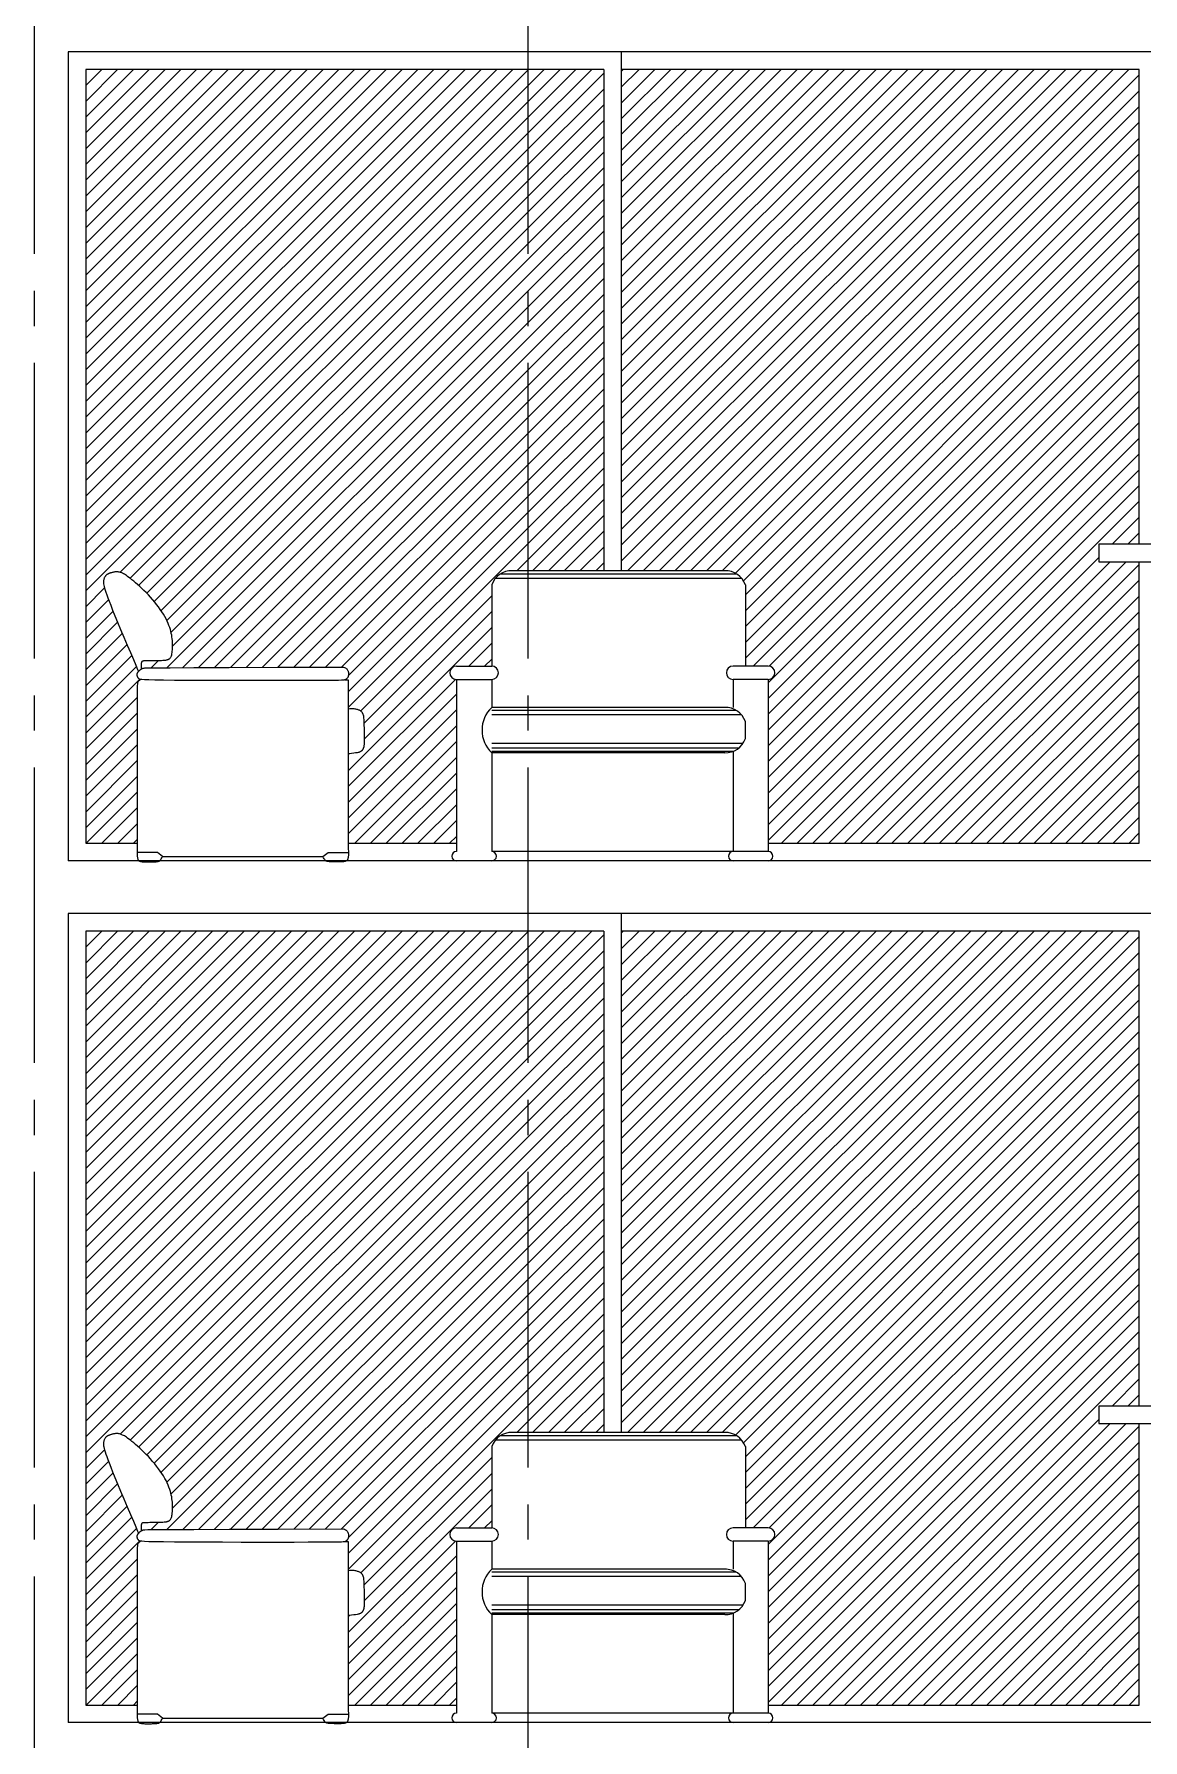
# Model space of a CAD drawing. Header units: millimetres. Extents: x 1217 to 2428, y 234 to 644.
# Drawn here: x 2238.671 to 2241.822, y 379.802 to 384.651 of the extents above; entities that cross this region are included whole.
import ezdxf

# ---------------------------------------------------------------- set-up
doc = ezdxf.new("R2010")
doc.units = ezdxf.units.MM
doc.linetypes.add('ACAD_ISO04W100', pattern=[30, 24, -3, 0, -3])
for name, color, linetype in [('0.1', 251, 'Continuous'), ('0.2', 2, 'Continuous'), ('0.3', 6, 'Continuous'), ('EJES', 8, 'Continuous'), ('MURO', 5, 'Continuous')]:
    doc.layers.add(name, color=color, linetype=linetype)
pattern_1 = [(45, (422.3399790830426, -314.873549267773), (-0.02245064030267288, 0.02245064030267288), [])]
pattern_2 = [(45, (422.3399790830426, -317.3235492677729), (-0.02245064030267288, 0.02245064030267288), [])]

# ---------------------------------------------------------------- blocks, each defined once
blk = doc.blocks.new('sillon elv 1')
at = {"layer": '0.2'}
blk.add_line((382065.234343676, 7753267.581307073), (382065.6901332545, 7753267.581307073), dxfattribs=at)
for points in [[(382065.1739059886, 7753268.114012635), (382065.1742391232, 7753268.115586496), (382065.1744406685, 7753268.117209101), (382065.1745378997, 7753268.118858958), (382065.1745580922, 7753268.120514573), (382065.1745285212, 7753268.122154455), (382065.1744764621, 7753268.12375711), (382065.1744291901, 7753268.125301046), (382065.1744139806, 7753268.126764772), (382065.1744525237, 7753268.128130524), (382065.1745441697, 7753268.129395475), (382065.1746826834, 7753268.130560523), (382065.1748618299, 7753268.131626569), (382065.1750753742, 7753268.132594516), (382065.1753170813, 7753268.133465262), (382065.1755807162, 7753268.13423971), (382065.1758600439, 7753268.13491876), (382065.1761509409, 7753268.135504481), (382065.1764577294, 7753268.136003614), (382065.176786843, 7753268.13642407), (382065.1771447154, 7753268.136773758), (382065.1775377804, 7753268.137060585), (382065.1779724715, 7753268.137292463), (382065.1784552225, 7753268.1374773), (382065.1789924669, 7753268.137623007), (382065.1796056513, 7753268.137737033), (382065.1803762735, 7753268.137824991), (382065.1814008443, 7753268.137892034), (382065.1827758743, 7753268.137943318), (382065.1845978742, 7753268.137983995), (382065.1869633548, 7753268.138019218), (382065.1899688265, 7753268.138054143), (382065.1937108003, 7753268.138093921), (382065.1982342337, 7753268.13814329), (382065.2033778732, 7753268.138205312), (382065.208928912, 7753268.138282633), (382065.2146745434, 7753268.138377899), (382065.2204019608, 7753268.138493755), (382065.2258983576, 7753268.138632846), (382065.230950927, 7753268.138797818), (382065.2353468623, 7753268.138991316), (382065.2389269382, 7753268.139214212), (382065.2417462535, 7753268.139460293), (382065.2439134882, 7753268.139721567), (382065.2455373225, 7753268.139990046), (382065.2467264365, 7753268.140257743), (382065.2475895103, 7753268.140516668), (382065.2482352239, 7753268.140758832), (382065.2487722574, 7753268.140976248), (382065.2492926133, 7753268.141165296), (382065.2498215841, 7753268.141339834), (382065.2503677848, 7753268.141518094), (382065.25093983, 7753268.141718301), (382065.2515463348, 7753268.141958687), (382065.252195914, 7753268.142257481), (382065.2528971826, 7753268.14263291), (382065.2536587553, 7753268.143103204), (382065.2544843263, 7753268.143690469), (382065.2553579062, 7753268.144432326), (382065.2562585847, 7753268.145370273), (382065.2571654517, 7753268.146545806), (382065.258057597, 7753268.148000425), (382065.2589141103, 7753268.149775626), (382065.2597140815, 7753268.151912908), (382065.2604366004, 7753268.154453769), (382065.2610641807, 7753268.15742403), (382065.2615930324, 7753268.160786807), (382065.2620227894, 7753268.164489541), (382065.2623530856, 7753268.168479674), (382065.2625835549, 7753268.172704645), (382065.2627138313, 7753268.177111895), (382065.2627435485, 7753268.181648863), (382065.2626723407, 7753268.186262993), (382065.2624960823, 7753268.19091449), (382065.2621956104, 7753268.195614636), (382065.2617480029, 7753268.200387477), (382065.2611303374, 7753268.205257061), (382065.2603196918, 7753268.210247436), (382065.2592931439, 7753268.215382649), (382065.2580277714, 7753268.220686748), (382065.2565006521, 7753268.22618378), (382065.2546899288, 7753268.23189138), (382065.2525780046, 7753268.23780153), (382065.2501483475, 7753268.243899804), (382065.2473844257, 7753268.250171768), (382065.2442697073, 7753268.256602996), (382065.2407876604, 7753268.263179056), (382065.236921753, 7753268.26988552), (382065.2326554534, 7753268.276707957), (382065.22798332, 7753268.283627163), (382065.2229442729, 7753268.29060482), (382065.2175883225, 7753268.297597838), (382065.2119654795, 7753268.304563125), (382065.2061257542, 7753268.311457589), (382065.2001191573, 7753268.318238139), (382065.1939956991, 7753268.324861682), (382065.1878053902, 7753268.331285127), (382065.1816001522, 7753268.337467784), (382065.1754395518, 7753268.343378564), (382065.1693850665, 7753268.348988783), (382065.1634981743, 7753268.35426975), (382065.1578403529, 7753268.359192783), (382065.1524730798, 7753268.363729193), (382065.1474578329, 7753268.367850294), (382065.14285609, 7753268.3715274), (382065.1387105624, 7753268.374743223), (382065.1349888968, 7753268.377526075), (382065.1316399734, 7753268.379915664), (382065.1286126723, 7753268.381951702), (382065.1258558738, 7753268.383673897), (382065.1233184582, 7753268.385121959), (382065.1209493057, 7753268.3863356), (382065.1186972966, 7753268.387354529), (382065.116518419, 7753268.388212907), (382065.1143970928, 7753268.388922715), (382065.1123248459, 7753268.389490382), (382065.1102932061, 7753268.389922339), (382065.1082937012, 7753268.390225017), (382065.1063178591, 7753268.390404848), (382065.1043572076, 7753268.390468262), (382065.1024032745, 7753268.39042169), (382065.1004515201, 7753268.39027299), (382065.0985131344, 7753268.390035721), (382065.0966032396, 7753268.389724866), (382065.0947369581, 7753268.389355415), (382065.0929294123, 7753268.388942351), (382065.0911957245, 7753268.388500659), (382065.089551017, 7753268.388045326), (382065.0880104122, 7753268.387591337), (382065.0865843589, 7753268.387150326), (382065.085264612, 7753268.386720517), (382065.0840382528, 7753268.386296785), (382065.0828923626, 7753268.385874001), (382065.0818140226, 7753268.38544704), (382065.0807903143, 7753268.385010774), (382065.0798083189, 7753268.384560077), (382065.0788551179, 7753268.384089823), (382065.0779199555, 7753268.383593675), (382065.0770007281, 7753268.383060461), (382065.0760974952, 7753268.382477802), (382065.0752103163, 7753268.381833317), (382065.0743392507, 7753268.381114626), (382065.0734843581, 7753268.38030935), (382065.0726456977, 7753268.379405106), (382065.0718233291, 7753268.378389517), (382065.071019271, 7753268.377252366), (382065.0702433789, 7753268.375992109), (382065.0695074676, 7753268.374609363), (382065.068823352, 7753268.373104749), (382065.0682028469, 7753268.371478886), (382065.0676577672, 7753268.369732394), (382065.0671999275, 7753268.367865891), (382065.0668411428, 7753268.365879998), (382065.0665974229, 7753268.363761145), (382065.0665015574, 7753268.361439004), (382065.0665905313, 7753268.358829058), (382065.0669013291, 7753268.355846792), (382065.0674709358, 7753268.352407688), (382065.0683363359, 7753268.348427231), (382065.0695345143, 7753268.343820903), (382065.0711024557, 7753268.338504188), (382065.073087309, 7753268.332367713), (382065.075576879, 7753268.325202678), (382065.0786691346, 7753268.316775432), (382065.0824620451, 7753268.306852316), (382065.0870535793, 7753268.295199676), (382065.0925417062, 7753268.28158386), (382065.0990243948, 7753268.265771209), (382065.1065996141, 7753268.247528071), (382065.1152635131, 7753268.226857104), (382065.1246049598, 7753268.204706226), (382065.1341110027, 7753268.18225967), (382065.1432686897, 7753268.160701667), (382065.1515650693, 7753268.141216449), (382065.1584871895, 7753268.124988248), (382065.1635220986, 7753268.113201296), (382065.1661568446, 7753268.107039825)], [(382065.7482116483, 7753268.11948831), (382065.7512119568, 7753268.118478486), (382065.7537501804, 7753268.117277217), (382065.755869629, 7753268.115918336), (382065.757613613, 7753268.114435676), (382065.7590254425, 7753268.112863068), (382065.7601484275, 7753268.111234346), (382065.7610258783, 7753268.109583342), (382065.7617011048, 7753268.107943888), (382065.7622126595, 7753268.106344494), (382065.7625800633, 7753268.104792383), (382065.7628180793, 7753268.103289453), (382065.7629414707, 7753268.101837606), (382065.7629650005, 7753268.10043874), (382065.7629034318, 7753268.099094757), (382065.7627715279, 7753268.097807555), (382065.7625840517, 7753268.096579035), (382065.762352653, 7753268.095410025), (382065.7620765277, 7753268.094297076), (382065.7617517582, 7753268.093235667), (382065.761374427, 7753268.092221276), (382065.7609406165, 7753268.091249383), (382065.7604464092, 7753268.090315468), (382065.7598878874, 7753268.089415008), (382065.7592611337, 7753268.088543485), (382065.7585629249, 7753268.087698255), (382065.7577928154, 7753268.086884193), (382065.7569510544, 7753268.086108055), (382065.7560378907, 7753268.085376594), (382065.7550535733, 7753268.084696565), (382065.753998351, 7753268.084074721), (382065.7528724729, 7753268.083517818), (382065.7516761878, 7753268.083032608), (382065.750231225, 7753268.082623434), (382065.7476452346, 7753268.082284985), (382065.742847347, 7753268.082009539), (382065.7347666927, 7753268.081789372), (382065.7223324019, 7753268.081616762), (382065.7044736051, 7753268.081483986), (382065.6801194327, 7753268.08138332), (382065.6481990151, 7753268.081307041), (382065.6081811427, 7753268.081249958), (382065.5616932463, 7753268.081216995), (382065.5109024168, 7753268.081215608), (382065.4579757451, 7753268.081253253), (382065.4050803218, 7753268.081337387), (382065.354383238, 7753268.081475465), (382065.3080515845, 7753268.081674942), (382065.268252452, 7753268.081943275), (382065.2366118233, 7753268.082284945), (382065.2125912483, 7753268.082692534), (382065.1951111687, 7753268.083155647), (382065.1830920261, 7753268.083663891), (382065.1754542624, 7753268.084206875), (382065.1711183192, 7753268.084774204), (382065.1690046382, 7753268.085355484), (382065.1680336613, 7753268.085940324), (382065.167305086, 7753268.086522551), (382065.166635635, 7753268.087112885), (382065.1660212864, 7753268.087726269), (382065.1654580187, 7753268.088377642), (382065.1649418103, 7753268.089081949), (382065.1644686396, 7753268.089854129), (382065.1640344851, 7753268.090709125), (382065.163635325, 7753268.091661878), (382065.163269658, 7753268.092720487), (382065.162946063, 7753268.093865681), (382065.162675639, 7753268.095071346), (382065.1624694852, 7753268.096311364), (382065.1623387006, 7753268.097559624), (382065.1622943842, 7753268.09879001), (382065.1623476353, 7753268.099976406), (382065.1625095527, 7753268.101092699), (382065.1627870296, 7753268.102119506), (382065.1631701346, 7753268.103064378), (382065.1636447303, 7753268.103941596), (382065.1641966794, 7753268.104765442), (382065.1648118444, 7753268.1055502), (382065.1654760879, 7753268.106310151), (382065.1661752727, 7753268.107059577), (382065.1668952612, 7753268.107812761), (382065.1676251239, 7753268.108580061), (382065.1683667622, 7753268.109356141), (382065.1691252854, 7753268.110131739), (382065.1699058028, 7753268.110897593), (382065.1707134234, 7753268.111644445), (382065.1715532567, 7753268.112363033), (382065.1724304118, 7753268.113044095), (382065.173349998, 7753268.113678372), (382065.1743150049, 7753268.114258537), (382065.1753199437, 7753268.114785011), (382065.1763572058, 7753268.115260147), (382065.177419183, 7753268.115686303), (382065.1784982665, 7753268.116065833), (382065.1795868481, 7753268.11640109), (382065.1806773192, 7753268.116694433), (382065.1817620714, 7753268.116948214), (382065.1839250791, 7753268.117168016), (382065.1926166485, 7753268.117372319), (382065.2143786687, 7753268.117582832), (382065.2557530287, 7753268.117821262), (382065.3232816176, 7753268.118109317), (382065.4235063245, 7753268.118468706), (382065.5629690383, 7753268.118921134), (382065.7482116483, 7753268.11948831)], [(382065.1726984433, 7753268.084567456), (382065.1703811447, 7753268.083229382), (382065.1684668729, 7753268.081917732), (382065.1669129868, 7753268.080632662), (382065.1656768455, 7753268.079374328), (382065.1647158079, 7753268.078142886), (382065.1639872331, 7753268.07693849), (382065.1634484801, 7753268.075761298), (382065.1630569079, 7753268.074611463), (382065.1627743566, 7753268.072588568), (382065.1625805912, 7753268.065189892), (382065.162459858, 7753268.047012145), (382065.162396403, 7753268.012652031), (382065.1623744725, 7753267.956706258), (382065.1623783126, 7753267.873771532), (382065.1623921694, 7753267.758444558), (382065.1624002892, 7753267.605322045)], [(382065.7620766413, 7753268.001318836), (382065.7666395172, 7753268.001746782), (382065.7707055846, 7753268.001928556), (382065.774322352, 7753268.001897121), (382065.7775373278, 7753268.001685443), (382065.7803980204, 7753268.001326486), (382065.7829519382, 7753268.000853214), (382065.7852465897, 7753268.000298593), (382065.7873294831, 7753267.999695587), (382065.7892416199, 7753267.999070805), (382065.7909979733, 7753267.998425439), (382065.7926070093, 7753267.997754323), (382065.7940771939, 7753267.997052291), (382065.7954169933, 7753267.996314181), (382065.7966348736, 7753267.995534826), (382065.7977393008, 7753267.994709062), (382065.798738741, 7753267.993831725), (382065.7996414623, 7753267.992899828), (382065.8004549404, 7753267.991919105), (382065.8011864533, 7753267.990897471), (382065.8018432785, 7753267.98984284), (382065.8024326939, 7753267.988763122), (382065.8029619774, 7753267.987666233), (382065.8034384066, 7753267.986560088), (382065.8038692593, 7753267.985452597), (382065.8042611731, 7753267.98432874), (382065.8046182249, 7753267.983081755), (382065.8049438511, 7753267.981581943), (382065.8052414884, 7753267.979699606), (382065.8055145734, 7753267.977305047), (382065.8057665426, 7753267.974268569), (382065.8060008327, 7753267.970460472), (382065.8062208802, 7753267.965751058), (382065.806428876, 7753267.960074733), (382065.8066220279, 7753267.9536223), (382065.8067962982, 7753267.946648668), (382065.8069476489, 7753267.939408746), (382065.8070720421, 7753267.932157438), (382065.8071654401, 7753267.925149653), (382065.8072238049, 7753267.918640298), (382065.8072430987, 7753267.912884281), (382065.8072201497, 7753267.908073343), (382065.8071552503, 7753267.90414657), (382065.8070495594, 7753267.900979878), (382065.8069042353, 7753267.898449187), (382065.8067204368, 7753267.896430416), (382065.8064993225, 7753267.894799484), (382065.806242051, 7753267.893432308), (382065.8059497807, 7753267.892204808), (382065.8056227224, 7753267.891014565), (382065.8052572937, 7753267.889845802), (382065.8048489645, 7753267.88870441), (382065.8043932044, 7753267.887596272), (382065.8038854831, 7753267.886527278), (382065.8033212703, 7753267.885503314), (382065.8026960359, 7753267.884530268), (382065.8020052494, 7753267.883614026), (382065.8012460532, 7753267.882758843), (382065.8004222803, 7753267.881962438), (382065.7995394364, 7753267.8812209), (382065.798603027, 7753267.880530314), (382065.7976185578, 7753267.879886769), (382065.7965915343, 7753267.879286352), (382065.7955274623, 7753267.878725149), (382065.7944318474, 7753267.878199248), (382065.7932650478, 7753267.877701418), (382065.7918068328, 7753267.877211158), (382065.7897918241, 7753267.876704648), (382065.7869546437, 7753267.876158069), (382065.7830299133, 7753267.875547601), (382065.7777522549, 7753267.874849424), (382065.7708562902, 7753267.874039718), (382065.7620766413, 7753267.873094666)], [(382065.1619415816, 7753267.592329915), (382065.1618958521, 7753267.58968931), (382065.1619322479, 7753267.587240097), (382065.1620406956, 7753267.584975616), (382065.1622111215, 7753267.582889207), (382065.1624334521, 7753267.580974208), (382065.1626976136, 7753267.579223961), (382065.1629935327, 7753267.577631803), (382065.1633111356, 7753267.576191077), (382065.1636437564, 7753267.574894343), (382065.1639983598, 7753267.573731051), (382065.1643853182, 7753267.572689873), (382065.1648150042, 7753267.571759483), (382065.1652977898, 7753267.570928551), (382065.1658440477, 7753267.570185751), (382065.1664641502, 7753267.569519754), (382065.1671684696, 7753267.568919231), (382065.1679702455, 7753267.568374578), (382065.168894185, 7753267.567883071), (382065.1699678626, 7753267.567443704), (382065.1712188525, 7753267.567055479), (382065.1726747293, 7753267.566717389), (382065.174363067, 7753267.566428434), (382065.1763114401, 7753267.56618761), (382065.178547423, 7753267.565993914), (382065.1810844045, 7753267.565845719), (382065.1838790309, 7753267.565738885), (382065.1868737634, 7753267.565668652), (382065.190011063, 7753267.565630255), (382065.1932333905, 7753267.565618933), (382065.1964832069, 7753267.565629921), (382065.1997029733, 7753267.565658458), (382065.2028351506, 7753267.565699778), (382065.2058305626, 7753267.565751417), (382065.2086734833, 7753267.565820086), (382065.2113565496, 7753267.565914795), (382065.2138723985, 7753267.566044553), (382065.2162136669, 7753267.566218368), (382065.2183729915, 7753267.56644525), (382065.2203430094, 7753267.566734209), (382065.2221163574, 7753267.567094251), (382065.2236973993, 7753267.567549411), (382065.2251374071, 7753267.568183819), (382065.2264993797, 7753267.569096628), (382065.2278463159, 7753267.570386991), (382065.2292412148, 7753267.572154064), (382065.2307470752, 7753267.574496999), (382065.2324268959, 7753267.577514951), (382065.234343676, 7753267.581307073)], [(382065.7625353489, 7753267.592329915), (382065.7625810785, 7753267.58968931), (382065.7625446826, 7753267.587240097), (382065.7624362349, 7753267.584975616), (382065.762265809, 7753267.582889207), (382065.7620434784, 7753267.580974208), (382065.7617793169, 7753267.579223961), (382065.7614833978, 7753267.577631803), (382065.7611657949, 7753267.576191077), (382065.7608331742, 7753267.574894343), (382065.7604785707, 7753267.573731051), (382065.7600916123, 7753267.572689873), (382065.7596619264, 7753267.571759483), (382065.7591791407, 7753267.570928551), (382065.7586328828, 7753267.570185751), (382065.7580127803, 7753267.569519754), (382065.7573084609, 7753267.568919231), (382065.7565066851, 7753267.568374578), (382065.7555827455, 7753267.567883071), (382065.7545090679, 7753267.567443704), (382065.753258078, 7753267.567055479), (382065.7518022013, 7753267.566717389), (382065.7501138636, 7753267.566428434), (382065.7481654904, 7753267.56618761), (382065.7459295075, 7753267.565993914), (382065.7433925261, 7753267.565845719), (382065.7405978996, 7753267.565738885), (382065.7376031671, 7753267.565668652), (382065.7344658676, 7753267.565630255), (382065.7312435401, 7753267.565618933), (382065.7279937236, 7753267.565629921), (382065.7247739572, 7753267.565658458), (382065.7216417799, 7753267.565699778), (382065.718646368, 7753267.565751417), (382065.7158034472, 7753267.565820086), (382065.7131203809, 7753267.565914795), (382065.710604532, 7753267.566044553), (382065.7082632636, 7753267.566218368), (382065.706103939, 7753267.56644525), (382065.7041339211, 7753267.566734209), (382065.7023605732, 7753267.567094251), (382065.7007795312, 7753267.567549411), (382065.6993395234, 7753267.568183819), (382065.6979775509, 7753267.569096628), (382065.6966306146, 7753267.570386991), (382065.6952357157, 7753267.572154064), (382065.6937298554, 7753267.574496999), (382065.6920500346, 7753267.577514951), (382065.6901332545, 7753267.581307073)]]:
    blk.add_lwpolyline(points, dxfattribs=at)
at = {"layer": '0.2', "elevation": -4.938328634906952e-10}
for points in [[(382065.7528724729, 7753268.083517818), (382065.7620766413, 7753268.083517818), (382065.7620766413, 7753267.605322045)], [(382065.1624002892, 7753267.605322045), (382065.1619415816, 7753267.592329915)], [(382065.7620766413, 7753267.605322045), (382065.7625353489, 7753267.592329915)], [(382065.234343676, 7753267.581307073), (382065.219740224, 7753267.592329915), (382065.1619415816, 7753267.592329915)], [(382065.6901332545, 7753267.581307073), (382065.7047367065, 7753267.592329915), (382065.7636354694, 7753267.592329915)]]:
    blk.add_lwpolyline(points, dxfattribs=at)

msp = doc.modelspace()

# ---------------------------------------------------------------- hatches: boundary and pattern name
at = {"layer": '0.1', "ltscale": 3}
h = msp.add_hatch(dxfattribs=at)
h.set_pattern_fill('ANSI31', color=256, scale=0.01)
h.set_pattern_definition(pattern_1)
h.paths.add_polyline_path([(2240.073954318625, 384.5509919418431), (2238.817707484947, 384.5509919418431), (2238.817707484947, 382.350991941843), (2238.964073971094, 382.350991941843), (2238.964066558457, 382.4907789163921), (2238.9640527016, 382.6061058900017), (2238.964048861524, 382.6890406160314), (2238.964070792075, 382.7449863896404), (2238.96413424704, 382.7793465031941), (2238.964254980265, 382.7975242509205), (2238.964495962662, 382.8067258452646), (2238.96627502661, 382.8106131573434), (2238.969249581973, 382.8136411158371), (2238.973875513735, 382.8168107813125), (2238.97013251656, 382.8178401375358), (2238.966906555583, 382.8206848465553), (2238.965027464318, 382.8243854076616), (2238.963893266883, 382.8294421376292), (2238.96409875615, 382.834020298122), (2238.965707221608, 382.8369933027286), (2238.967817115345, 382.8394071997956), (2238.965196487608, 382.8455356544513), (2238.960161578549, 382.8573226061348), (2238.953239458378, 382.8735508079339), (2238.944943078792, 382.893036025453), (2238.935785391715, 382.9145940289531), (2238.926279348843, 382.9370405849699), (2238.916937902102, 382.9591914628331), (2238.908274003186, 382.9798624290783), (2238.900698783864, 382.9981055677567), (2238.89421609527, 383.0139182180796), (2238.888727968382, 383.0275340349112), (2238.884136434177, 383.0391866740469), (2238.88034352369, 383.0491097903509), (2238.877251268013, 383.0575370368246), (2238.874761698009, 383.0647020711262), (2238.87277684477, 383.0708385462571), (2238.871208903378, 383.0761552619446), (2238.869443274812, 383.0829431195154), (2238.868312385943, 383.0897710662762), (2238.868136798495, 383.0949217229834), (2238.868628854141, 383.0991995580803), (2238.869762973708, 383.1038230923237), (2238.871824983592, 383.1083581871408), (2238.874599727768, 383.1122824077393), (2238.87798059812, 383.1150718640368), (2238.881908804766, 383.1171559644583), (2238.885618902932, 383.1186249517207), (2238.889767893852, 383.1199761759851), (2238.894818850697, 383.1213745200089), (2238.900371107643, 383.1224736532868), (2238.906107790184, 383.1229107205003), (2238.910975043073, 383.1224677282945), (2238.915029789667, 383.1216056291163), (2238.91927438549, 383.1201853638117), (2238.923794254523, 383.1181403353401), (2238.928825123728, 383.1152692992418), (2238.933314362423, 383.1122500224669), (2238.936663285886, 383.1098604331423), (2238.940384951477, 383.1070775816847), (2238.944530479026, 383.1038617583621), (2238.949132221924, 383.100184652831), (2238.954147468843, 383.0960635513697), (2238.9595147419, 383.0915271415074), (2238.965172563387, 383.0866041089106), (2238.971059455593, 383.0813231411088), (2238.977113940809, 383.0757129228372), (2238.98327454127, 383.0698021425564), (2238.989479779206, 383.063619485933), (2238.995670088099, 383.0571960405145), (2239.001793546309, 383.0505724976469), (2239.007800143268, 383.0437919477631), (2239.013639868526, 383.0368974831585), (2239.019262711574, 383.0299321961288), (2239.024618661902, 383.022939178038), (2239.029657709003, 383.0159615211819), (2239.034329842425, 383.0090423159931), (2239.038596142082, 383.0022198780138), (2239.0424620494, 382.9955134148408), (2239.045944096344, 382.9889373545233), (2239.049058814706, 382.9825061269734), (2239.051822736508, 382.976234162103), (2239.0542523936, 382.9701358888928), (2239.05636431783, 382.964225738186), (2239.058175041164, 382.958518138032), (2239.059702160475, 382.9530211061869), (2239.060967532974, 382.9477170071263), (2239.061994080896, 382.9425817941014), (2239.062804726474, 382.937591419432), (2239.063422391946, 382.9327218354378), (2239.063869999487, 382.9279489944387), (2239.064170471333, 382.9232488487546), (2239.064346729718, 382.9185973516364), (2239.064417937594, 382.9139832219739), (2239.064388220313, 382.909446253318), (2239.064257943943, 382.9050390029956), (2239.063909697491, 382.8986549382843), (2239.063045998303, 382.8912134099765), (2239.061814795389, 382.8853862779216), (2239.059888281449, 382.8802392134971), (2239.057218857683, 382.8767789531225), (2239.054134006035, 382.8745845623347), (2239.05014469562, 382.873188362975), (2239.048562176878, 382.8725476852194), (2239.044664017048, 382.8719031776048), (2239.040601327257, 382.8715485705692), (2239.037021251394, 382.8713256743435), (2239.032625316, 382.8711321762461), (2239.02757274662, 382.8709672045592), (2239.022076349878, 382.8708281133954), (2239.01634893246, 382.8707122577984), (2239.010603301051, 382.8706169918809), (2239.005052262217, 382.8705396706868), (2238.99990862276, 382.8704776483286), (2238.995385189306, 382.8704282798503), (2238.991643215586, 382.8703885012005), (2238.988637743807, 382.8703535766039), (2238.986272263281, 382.8703183530528), (2238.984450263377, 382.8702776766081), (2238.983075233349, 382.8702263923992), (2238.982050662567, 382.870159349281), (2238.981280040343, 382.8700713914517), (2238.98066685593, 382.8699573659036), (2238.980129611502, 382.8698116586242), (2238.979646860562, 382.8696268218268), (2238.979212169475, 382.8693949439261), (2238.978819104492, 382.8691081161309), (2238.978461232093, 382.8687584287185), (2238.978132118411, 382.8683379728977), (2238.977825329986, 382.867838839877), (2238.977534432952, 382.8672531180713), (2238.977255105272, 382.8665740684305), (2238.976991470377, 382.8657996206243), (2238.97674976324, 382.8649288740639), (2238.976536218948, 382.863960927229), (2238.976357072474, 382.8628948813934), (2238.97621855873, 382.8617298331741), (2238.976126912747, 382.8604648829136), (2238.976088369613, 382.8590991300229), (2238.9761035791, 382.8576354047913), (2238.976150851113, 382.8560914684716), (2238.976312037229, 382.8511293073362), (2238.975742747572, 382.8465460583474), (2238.979471075811, 382.848253886085), (2238.983969804786, 382.8494640675638), (2238.994291037552, 382.8497066775967), (2239.01605305774, 382.8499171900261), (2239.057427417718, 382.8501556207124), (2239.124956006648, 382.8504436759908), (2239.225180713516, 382.8508030640591), (2239.364643427367, 382.851255492184), (2239.549886037361, 382.8518226685632), (2239.554285371989, 382.8503419699426), (2239.55851693463, 382.8476289112567), (2239.561330637159, 382.8444947855181), (2239.563457755569, 382.8404924173657), (2239.5645900025, 382.8357091965383), (2239.564660045486, 382.8315450843248), (2239.563972282816, 382.8270382181037), (2239.562479248642, 382.8230244490616), (2239.559943160877, 382.819497929075), (2239.555391762685, 382.8158521762747), (2239.563751030362, 382.8158521762747), (2239.563751030362, 382.7336531941477), (2239.5683139062, 382.7340811405961), (2239.574249754094, 382.7343465028724), (2239.580644388596, 382.7339254731555), (2239.585679090388, 382.7329924834716), (2239.591041288016, 382.7314401052024), (2239.5958881589, 382.7294185151541), (2239.599503890638, 382.7271047094051), (2239.602150202179, 382.7243728690768), (2239.604105196029, 382.7212338327114), (2239.605969042477, 382.7169064615325), (2239.606793012432, 382.7131113123178), (2239.607330437424, 382.7083988750365), (2239.607675221747, 382.7027948301915), (2239.607895269231, 382.6980854169164), (2239.608103265053, 382.6924090915058), (2239.608296416989, 382.6859566586722), (2239.608470687233, 382.6789830269922), (2239.60862203792, 382.671743104111), (2239.608746431184, 382.6644917967428), (2239.608839829159, 382.6574840116013), (2239.608898193981, 382.6509746563319), (2239.608917487725, 382.6452186395113), (2239.608883506115, 382.6380948723656), (2239.608630001675, 382.6304994235915), (2239.608014545008, 382.6259598349574), (2239.606756235873, 382.6213805483705), (2239.604747549995, 382.6171513147927), (2239.601861096236, 382.6138999195378), (2239.598383964137, 382.6116269277612), (2239.594670583344, 382.6098444848731), (2239.590367613125, 382.6087628530093), (2239.584704302366, 382.6078819594044), (2239.579426643902, 382.6071837822605), (2239.572530679287, 382.6063740764443), (2239.563751030362, 382.6054290243123), (2239.563751030362, 382.350991941843), (2239.871231127297, 382.350991941843), (2239.871231127297, 382.8169117203391, -1), (2239.871231127267, 382.8548556553608), (2239.971231127273, 382.8548556553608), (2239.971231127273, 383.0857848107977, -0.3308101165868146), (2240.029818132286, 383.1258123215696), (2240.073954318625, 383.1258123215696)])
h = msp.add_hatch(dxfattribs=at)
h.set_pattern_fill('ANSI31', color=256, scale=0.01)
h.set_pattern_definition(pattern_1)
h.paths.add_polyline_path([(2240.289611566085, 384.5509919418431), (2240.073954318625, 384.5509919418431), (2240.073954318625, 383.1258123215696), (2240.289611566085, 383.1258123215696)])
h.paths.add_polyline_path([(2241.673509841104, 384.5509919418431), (2240.339611566085, 384.5509919418431), (2240.339611566085, 383.1258123215696), (2240.633499047607, 383.1258123215696, -0.3308106660055134), (2240.692086170252, 383.0857848152858), (2240.692086170252, 382.8548556553608), (2240.757064503093, 382.8548556553608, -1), (2240.757064503093, 382.8169117203391), (2240.757064503093, 382.350991941843), (2241.673509841104, 382.350991941843)])
h.paths.add_polyline_path([(2241.811515647222, 384.5509919418431), (2241.673509841104, 384.5509919418431), (2241.673509841104, 382.350991941843), (2241.811515647222, 382.350991941843), (2241.811515647222, 383.1509919418431), (2241.69651154475, 383.1509919418431), (2241.69651154475, 383.200991941843), (2241.811515647222, 383.200991941843)])
h.paths.add_polyline_path([(2242.726299374473, 384.5509919418431), (2241.981515647221, 384.5509919418431), (2241.981515647221, 383.850991941843), (2242.726299374473, 383.850991941843)])
h.paths.add_polyline_path([(2242.971354887493, 384.5509919418431), (2242.776299374473, 384.5509919418431), (2242.776299374473, 383.850991941843), (2242.971354887493, 383.850991941843)])
h = msp.add_hatch(dxfattribs=at)
h.set_pattern_fill('ANSI31', color=256, scale=0.01)
h.set_pattern_definition(pattern_2)
h.paths.add_polyline_path([(2240.073954318625, 382.1009919418431), (2238.817707484947, 382.1009919418431), (2238.817707484947, 379.9009919418431), (2238.964073971094, 379.9009919418431), (2238.964066558457, 380.0407789163922), (2238.9640527016, 380.1561058900018), (2238.964048861524, 380.2390406160314), (2238.964070792075, 380.2949863896404), (2238.96413424704, 380.3293465031941), (2238.964254980265, 380.3475242509206), (2238.964495962662, 380.3567258452646), (2238.96627502661, 380.3606131573435), (2238.969249581973, 380.3636411158372), (2238.973875513735, 380.3668107813126), (2238.97013251656, 380.3678401375359), (2238.966906555583, 380.3706848465553), (2238.965027464318, 380.3743854076617), (2238.963893266883, 380.3794421376293), (2238.96409875615, 380.384020298122), (2238.965707221608, 380.3869933027286), (2238.967817115345, 380.3894071997957), (2238.965196487608, 380.3955356544514), (2238.960161578549, 380.4073226061349), (2238.953239458378, 380.423550807934), (2238.944943078792, 380.4430360254531), (2238.935785391715, 380.4645940289532), (2238.926279348843, 380.48704058497), (2238.916937902102, 380.5091914628331), (2238.908274003186, 380.5298624290784), (2238.900698783864, 380.5481055677567), (2238.89421609527, 380.5639182180797), (2238.888727968382, 380.5775340349113), (2238.884136434177, 380.589186674047), (2238.88034352369, 380.599109790351), (2238.877251268013, 380.6075370368247), (2238.874761698009, 380.6147020711263), (2238.87277684477, 380.6208385462572), (2238.871208903378, 380.6261552619447), (2238.869443274812, 380.6329431195155), (2238.868312385943, 380.6397710662763), (2238.868136798495, 380.6449217229835), (2238.868628854141, 380.6491995580804), (2238.869762973708, 380.6538230923238), (2238.871824983592, 380.6583581871409), (2238.874599727768, 380.6622824077394), (2238.87798059812, 380.6650718640369), (2238.881908804766, 380.6671559644583), (2238.885618902932, 380.6686249517208), (2238.889767893852, 380.6699761759851), (2238.894818850697, 380.671374520009), (2238.900371107643, 380.6724736532869), (2238.906107790184, 380.6729107205004), (2238.910975043073, 380.6724677282945), (2238.915029789667, 380.6716056291164), (2238.91927438549, 380.6701853638118), (2238.923794254523, 380.6681403353402), (2238.928825123728, 380.6652692992419), (2238.933314362423, 380.6622500224669), (2238.936663285886, 380.6598604331423), (2238.940384951477, 380.6570775816847), (2238.944530479026, 380.6538617583622), (2238.949132221924, 380.6501846528311), (2238.954147468843, 380.6460635513698), (2238.9595147419, 380.6415271415074), (2238.965172563387, 380.6366041089107), (2238.971059455593, 380.6313231411089), (2238.977113940809, 380.6257129228373), (2238.98327454127, 380.6198021425565), (2238.989479779206, 380.613619485933), (2238.995670088099, 380.6071960405146), (2239.001793546309, 380.600572497647), (2239.007800143268, 380.5937919477631), (2239.013639868526, 380.5868974831586), (2239.019262711574, 380.5799321961288), (2239.024618661902, 380.5729391780381), (2239.029657709003, 380.5659615211819), (2239.034329842425, 380.5590423159932), (2239.038596142082, 380.5522198780139), (2239.0424620494, 380.5455134148409), (2239.045944096344, 380.5389373545234), (2239.049058814706, 380.5325061269735), (2239.051822736508, 380.5262341621031), (2239.0542523936, 380.5201358888929), (2239.05636431783, 380.5142257381861), (2239.058175041164, 380.5085181380321), (2239.059702160475, 380.503021106187), (2239.060967532974, 380.4977170071264), (2239.061994080896, 380.4925817941015), (2239.062804726474, 380.487591419432), (2239.063422391946, 380.4827218354379), (2239.063869999487, 380.4779489944388), (2239.064170471333, 380.4732488487546), (2239.064346729718, 380.4685973516364), (2239.064417937594, 380.4639832219739), (2239.064388220313, 380.459446253318), (2239.064257943943, 380.4550390029956), (2239.063909697491, 380.4486549382844), (2239.063045998303, 380.4412134099766), (2239.061814795389, 380.4353862779216), (2239.059888281449, 380.4302392134971), (2239.057218857683, 380.4267789531226), (2239.054134006035, 380.4245845623348), (2239.05014469562, 380.4231883629751), (2239.048562176878, 380.4225476852195), (2239.044664017048, 380.4219031776049), (2239.040601327257, 380.4215485705693), (2239.037021251394, 380.4213256743436), (2239.032625316, 380.4211321762462), (2239.02757274662, 380.4209672045593), (2239.022076349878, 380.4208281133954), (2239.01634893246, 380.4207122577985), (2239.010603301051, 380.420616991881), (2239.005052262217, 380.4205396706869), (2238.99990862276, 380.4204776483287), (2238.995385189306, 380.4204282798503), (2238.991643215586, 380.4203885012005), (2238.988637743807, 380.420353576604), (2238.986272263281, 380.4203183530529), (2238.984450263377, 380.4202776766081), (2238.983075233349, 380.4202263923992), (2238.982050662567, 380.4201593492811), (2238.981280040343, 380.4200713914518), (2238.98066685593, 380.4199573659037), (2238.980129611502, 380.4198116586243), (2238.979646860562, 380.4196268218269), (2238.979212169475, 380.4193949439262), (2238.978819104492, 380.419108116131), (2238.978461232093, 380.4187584287186), (2238.978132118411, 380.4183379728977), (2238.977825329986, 380.4178388398771), (2238.977534432952, 380.4172531180714), (2238.977255105272, 380.4165740684305), (2238.976991470377, 380.4157996206243), (2238.97674976324, 380.4149288740639), (2238.976536218948, 380.4139609272291), (2238.976357072474, 380.4128948813935), (2238.97621855873, 380.4117298331742), (2238.976126912747, 380.4104648829137), (2238.976088369613, 380.409099130023), (2238.9761035791, 380.4076354047914), (2238.976150851113, 380.4060914684716), (2238.976312037229, 380.4011293073362), (2238.975742747572, 380.3965460583475), (2238.979471075811, 380.3982538860851), (2238.983969804786, 380.3994640675639), (2238.994291037552, 380.3997066775967), (2239.01605305774, 380.3999171900262), (2239.057427417718, 380.4001556207125), (2239.124956006648, 380.4004436759909), (2239.225180713516, 380.4008030640592), (2239.364643427367, 380.401255492184), (2239.549886037361, 380.4018226685633), (2239.554285371989, 380.4003419699426), (2239.55851693463, 380.3976289112567), (2239.561330637159, 380.3944947855181), (2239.563457755569, 380.3904924173658), (2239.5645900025, 380.3857091965384), (2239.564660045486, 380.3815450843248), (2239.563972282816, 380.3770382181038), (2239.562479248642, 380.3730244490617), (2239.559943160877, 380.3694979290751), (2239.555391762685, 380.3658521762748), (2239.563751030362, 380.3658521762748), (2239.563751030362, 380.2836531941478), (2239.5683139062, 380.2840811405961), (2239.574249754094, 380.2843465028724), (2239.580644388596, 380.2839254731555), (2239.585679090388, 380.2829924834717), (2239.591041288016, 380.2814401052024), (2239.5958881589, 380.2794185151542), (2239.599503890638, 380.2771047094051), (2239.602150202179, 380.2743728690769), (2239.604105196029, 380.2712338327115), (2239.605969042477, 380.2669064615325), (2239.606793012432, 380.2631113123179), (2239.607330437424, 380.2583988750366), (2239.607675221747, 380.2527948301916), (2239.607895269231, 380.2480854169165), (2239.608103265053, 380.2424090915059), (2239.608296416989, 380.2359566586723), (2239.608470687233, 380.2289830269922), (2239.60862203792, 380.2217431041111), (2239.608746431184, 380.2144917967428), (2239.608839829159, 380.2074840116014), (2239.608898193981, 380.200974656332), (2239.608917487725, 380.1952186395113), (2239.608883506115, 380.1880948723656), (2239.608630001675, 380.1804994235916), (2239.608014545008, 380.1759598349575), (2239.606756235873, 380.1713805483706), (2239.604747549995, 380.1671513147928), (2239.601861096236, 380.1638999195379), (2239.598383964137, 380.1616269277612), (2239.594670583344, 380.1598444848732), (2239.590367613125, 380.1587628530094), (2239.584704302366, 380.1578819594045), (2239.579426643902, 380.1571837822606), (2239.572530679287, 380.1563740764444), (2239.563751030362, 380.1554290243124), (2239.563751030362, 379.9009919418431), (2239.871231127297, 379.9009919418431), (2239.871231127297, 380.3669117203391, -1), (2239.871231127267, 380.4048556553609), (2239.971231127273, 380.4048556553609), (2239.971231127273, 380.6357848107978, -0.3308101165868146), (2240.029818132286, 380.6758123215697), (2240.073954318625, 380.6758123215697)])
h = msp.add_hatch(dxfattribs=at)
h.set_pattern_fill('ANSI31', color=256, scale=0.01)
h.set_pattern_definition(pattern_2)
h.paths.add_polyline_path([(2240.289611566085, 382.1009919418431), (2240.073954318625, 382.1009919418431), (2240.073954318625, 380.6758123215697), (2240.289611566085, 380.6758123215697)])
h.paths.add_polyline_path([(2241.673509841104, 382.1009919418431), (2240.339611566085, 382.1009919418431), (2240.339611566085, 380.6758123215697), (2240.633499047607, 380.6758123215697, -0.3308106660055134), (2240.692086170252, 380.6357848152858), (2240.692086170252, 380.4048556553609), (2240.757064503093, 380.4048556553609, -1), (2240.757064503093, 380.3669117203391), (2240.757064503093, 379.9009919418431), (2241.673509841104, 379.9009919418431)])
h.paths.add_polyline_path([(2241.811515647222, 382.1009919418431), (2241.673509841104, 382.1009919418431), (2241.673509841104, 379.9009919418431), (2241.811515647222, 379.9009919418431), (2241.811515647222, 380.7009919418431), (2241.69651154475, 380.7009919418431), (2241.69651154475, 380.7509919418431), (2241.811515647222, 380.7509919418431)])
h.paths.add_polyline_path([(2242.726299374473, 382.1009919418431), (2241.981515647221, 382.1009919418431), (2241.981515647221, 381.4009919418431), (2242.726299374473, 381.4009919418431)])
h.paths.add_polyline_path([(2242.971354887493, 382.1009919418431), (2242.776299374473, 382.1009919418431), (2242.776299374473, 381.4009919418431), (2242.971354887493, 381.4009919418431)])

# ---------------------------------------------------------------- linework, layer by layer
for points, elevation in [([(2240.339611566085, 384.600991941843), (2240.339611566085, 383.1258123215696)], -3.203780983123054e-07), ([(2240.289611566085, 384.5509919418431), (2238.817707484947, 384.5509919418431), (2238.817707484947, 382.350991941843), (2238.964073971094, 382.350991941843)], -3.203780983123054e-07), ([(2240.289611566085, 384.5509919418431), (2240.289611566085, 383.1258123215696)], -3.203780983123054e-07), ([(2241.811515647222, 383.200991941843), (2241.811515647222, 384.5509919418431), (2240.339611566085, 384.5509919418431)], -3.203780983123054e-07), ([(2240.757064503093, 382.350991941843), (2241.811515647222, 382.350991941843), (2241.811515647222, 383.1509919418431)], -3.203780983123054e-07), ([(2239.563751030362, 382.350991941843), (2239.871231127297, 382.350991941843)], -3.203780983123054e-07), ([(2240.339611566085, 382.1509919418431), (2240.339611566085, 380.6758123215697)], -3.960023409445803e-07), ([(2240.289611566085, 382.1009919418431), (2238.817707484947, 382.1009919418431), (2238.817707484947, 379.9009919418431), (2238.964073971094, 379.9009919418431)], -3.960023409445803e-07), ([(2240.289611566085, 382.1009919418431), (2240.289611566085, 380.6758123215697)], -3.960023409445803e-07), ([(2241.811515647222, 380.7509919418431), (2241.811515647222, 382.1009919418431), (2240.339611566085, 382.1009919418431)], -3.960023409445803e-07), ([(2240.757064503093, 379.9009919418431), (2241.811515647222, 379.9009919418431), (2241.811515647222, 380.7009919418431)], -3.960023409445803e-07), ([(2239.563751030362, 379.9009919418431), (2239.871231127297, 379.9009919418431)], -3.960023409445803e-07)]:
    msp.add_lwpolyline(points, dxfattribs=dict(at, elevation=elevation))
at = {"layer": '0.1', "linetype": 'ByBlock'}
for points, elevation in [([(2240.667911999276, 383.1164819715953), (2239.995405305467, 383.1164819715953)], -4.216933385778989e-07), ([(2240.638207816402, 383.1258123215696), (2240.029818132286, 383.1258123215696)], -4.216933385778989e-07), ([(2240.638207816402, 383.1258123215696), (2240.029818132286, 383.1258123215696)], -4.216933385778989e-07), ([(2239.971231127273, 383.0857848046756), (2239.971231127273, 382.8548556553608)], -4.182641959878694e-07), ([(2239.971231127273, 383.0857848046756), (2239.971231127273, 382.8548556553608)], -4.182641959878694e-07), ([(2240.681792792514, 383.1041664878315), (2239.981524508795, 383.1041664878315)], -4.216933385778989e-07), ([(2240.692086170252, 383.0857848149201), (2240.692086170252, 382.8548556600174)], -4.182641959878694e-07), ([(2240.692086170252, 383.0857848149201), (2240.692086170252, 382.8548556600174)], -4.182641959878694e-07), ([(2240.692086170252, 383.0857848149201), (2240.692086170252, 382.8548556600174)], -4.182641959878694e-07), ([(2239.871231127238, 382.8548556553608), (2239.971231127215, 382.8548556553608)], -4.216933385778989e-07), ([(2239.871231127238, 382.8548556553608), (2239.971231127215, 382.8548556553608)], -4.216933385778989e-07), ([(2240.757064503093, 382.8548556553608), (2240.657064503116, 382.8548556553608)], -5.210272507269098e-07), ([(2240.757064503093, 382.8548556553608), (2240.657064503116, 382.8548556553608)], -5.210272507269098e-07), ([(2239.871231127297, 382.8169117203391), (2239.871231127297, 382.3276972599736)], -4.182641959878694e-07), ([(2239.871231127238, 382.8169117203391), (2239.971231127215, 382.8169117203391)], -4.216933385778989e-07), ([(2239.871231127297, 382.8169117203391), (2239.871231127297, 382.3276972599736)], -4.182641959878694e-07), ([(2239.871231127238, 382.8169117203391), (2239.971231127215, 382.8169117203391)], -4.216933385778989e-07), ([(2239.971231127273, 382.8169117203391), (2239.971231127273, 382.7370527886263)], -4.182641959878694e-07), ([(2239.971231127273, 382.8169117203391), (2239.971231127273, 382.7370527886263)], -4.182641959878694e-07), ([(2240.657064503116, 382.8169117203391), (2240.657064503116, 382.7370527886263)], -5.175981081368804e-07), ([(2240.757064503093, 382.8169117203391), (2240.657064503116, 382.8169117203391)], -5.210272507269098e-07), ([(2240.657064503116, 382.8169117203391), (2240.657064503116, 382.7370527886263)], -5.175981081368804e-07), ([(2240.757064503093, 382.8169117203391), (2240.657064503116, 382.8169117203391)], -5.210272507269098e-07), ([(2240.757064503093, 382.8169117203391), (2240.757064503093, 382.3276972599736)], -5.175981081368804e-07), ([(2240.757064503093, 382.8169117203391), (2240.757064503093, 382.3276972599736)], -5.175981081368804e-07), ([(2240.638207722338, 382.7370527886263), (2239.971231127273, 382.7370527886263)], -4.216933385778989e-07), ([(2240.638207722338, 382.7370527886263), (2239.971231127273, 382.7370527886263)], -4.216933385778989e-07), ([(2240.666274348913, 382.7287331210858), (2239.971231127273, 382.7287331210858)], -4.216933385778989e-07), ([(2240.681291493761, 382.7160081198847), (2239.971231127273, 382.7160081198847)], -4.216933385778989e-07), ([(2240.681291493761, 382.7160081198847), (2239.971231127273, 382.7160081198847)], -4.216933385778989e-07), ([(2240.692086168389, 382.6484895261413), (2240.692086168389, 382.6970252735949)], -4.216933385778989e-07), ([(2240.685468962823, 382.6350818785316), (2239.971231127273, 382.6350818785316)], -4.216933385778989e-07), ([(2240.672930437896, 382.6213826412744), (2239.971231127273, 382.6213826412744)], -4.216933385778989e-07), ([(2240.657064503116, 382.6123252479768), (2239.971231127273, 382.6123252479768)], -4.216933385778989e-07), ([(2240.657064503116, 382.6123252479768), (2239.971231127273, 382.6123252479768)], -4.216933385778989e-07), ([(2239.971231127273, 382.6084620111099), (2239.971231127273, 382.3276972599736)], -4.182641959878694e-07), ([(2240.633499141665, 382.6084620111099), (2239.971231127273, 382.6084620111099)], -4.216933385778989e-07), ([(2239.971231127273, 382.6084620111099), (2239.971231127273, 382.3276972599736)], -4.182641959878694e-07), ([(2240.633499141665, 382.6084620111099), (2239.971231127273, 382.6084620111099)], -4.216933385778989e-07), ([(2240.657064503116, 382.6123252479768), (2240.657064503116, 382.3315604968405)], -4.216933385778989e-07), ([(2240.657064503116, 382.6084620111099), (2240.657064503116, 382.3276972599736)], -5.175981081368804e-07), ([(2240.757064503093, 382.3276972599736), (2239.971231127273, 382.3276972599736)], -4.182641959878694e-07), ([(2240.757064503093, 382.3276972599736), (2239.971231127273, 382.3276972599736)], -4.182641959878694e-07), ([(2240.681792792514, 380.6541664878316), (2239.981524508795, 380.6541664878316)], -4.973175812101738e-07), ([(2240.667911999276, 380.6664819715954), (2239.995405305467, 380.6664819715954)], -4.973175812101738e-07), ([(2240.638207816402, 380.6758123215697), (2240.029818132286, 380.6758123215697)], -4.973175812101738e-07), ([(2240.638207816402, 380.6758123215697), (2240.029818132286, 380.6758123215697)], -4.973175812101738e-07), ([(2239.971231127273, 380.6357848046757), (2239.971231127273, 380.4048556553609)], -4.938884386201443e-07), ([(2239.971231127273, 380.6357848046757), (2239.971231127273, 380.4048556553609)], -4.938884386201443e-07), ([(2240.692086170252, 380.6357848149202), (2240.692086170252, 380.4048556600175)], -4.938884386201443e-07), ([(2240.692086170252, 380.6357848149202), (2240.692086170252, 380.4048556600175)], -4.938884386201443e-07), ([(2240.692086170252, 380.6357848149202), (2240.692086170252, 380.4048556600175)], -4.938884386201443e-07), ([(2239.871231127238, 380.4048556553609), (2239.971231127215, 380.4048556553609)], -4.973175812101738e-07), ([(2239.871231127238, 380.4048556553609), (2239.971231127215, 380.4048556553609)], -4.973175812101738e-07), ([(2240.757064503093, 380.4048556553609), (2240.657064503116, 380.4048556553609)], -5.966514933591848e-07), ([(2240.757064503093, 380.4048556553609), (2240.657064503116, 380.4048556553609)], -5.966514933591848e-07), ([(2239.871231127297, 380.3669117203391), (2239.871231127297, 379.8776972599737)], -4.938884386201443e-07), ([(2239.871231127238, 380.3669117203391), (2239.971231127215, 380.3669117203391)], -4.973175812101738e-07), ([(2239.871231127297, 380.3669117203391), (2239.871231127297, 379.8776972599737)], -4.938884386201443e-07), ([(2239.871231127238, 380.3669117203391), (2239.971231127215, 380.3669117203391)], -4.973175812101738e-07), ([(2239.971231127273, 380.3669117203391), (2239.971231127273, 380.2870527886263)], -4.938884386201443e-07), ([(2239.971231127273, 380.3669117203391), (2239.971231127273, 380.2870527886263)], -4.938884386201443e-07), ([(2240.657064503116, 380.3669117203391), (2240.657064503116, 380.2870527886263)], -5.932223507691553e-07), ([(2240.757064503093, 380.3669117203391), (2240.657064503116, 380.3669117203391)], -5.966514933591848e-07), ([(2240.657064503116, 380.3669117203391), (2240.657064503116, 380.2870527886263)], -5.932223507691553e-07), ([(2240.757064503093, 380.3669117203391), (2240.657064503116, 380.3669117203391)], -5.966514933591848e-07), ([(2240.757064503093, 380.3669117203391), (2240.757064503093, 379.8776972599737)], -5.932223507691553e-07), ([(2240.757064503093, 380.3669117203391), (2240.757064503093, 379.8776972599737)], -5.932223507691553e-07), ([(2240.638207722338, 380.2870527886263), (2239.971231127273, 380.2870527886263)], -4.973175812101738e-07), ([(2240.638207722338, 380.2870527886263), (2239.971231127273, 380.2870527886263)], -4.973175812101738e-07), ([(2240.666274348913, 380.2787331210858), (2239.971231127273, 380.2787331210858)], -4.973175812101738e-07), ([(2240.681291493761, 380.2660081198848), (2239.971231127273, 380.2660081198848)], -4.973175812101738e-07), ([(2240.681291493761, 380.2660081198848), (2239.971231127273, 380.2660081198848)], -4.973175812101738e-07), ([(2240.692086168389, 380.1984895261414), (2240.692086168389, 380.2470252735949)], -4.973175812101738e-07), ([(2240.685468962823, 380.1850818785317), (2239.971231127273, 380.1850818785317)], -4.973175812101738e-07), ([(2240.672930437896, 380.1713826412744), (2239.971231127273, 380.1713826412744)], -4.973175812101738e-07), ([(2240.657064503116, 380.1623252479769), (2239.971231127273, 380.1623252479769)], -4.973175812101738e-07), ([(2240.657064503116, 380.1623252479769), (2239.971231127273, 380.1623252479769)], -4.973175812101738e-07), ([(2239.971231127273, 380.15846201111), (2239.971231127273, 379.8776972599737)], -4.938884386201443e-07), ([(2240.633499141665, 380.15846201111), (2239.971231127273, 380.15846201111)], -4.973175812101738e-07), ([(2239.971231127273, 380.15846201111), (2239.971231127273, 379.8776972599737)], -4.938884386201443e-07), ([(2240.633499141665, 380.15846201111), (2239.971231127273, 380.15846201111)], -4.973175812101738e-07), ([(2240.657064503116, 380.1623252479769), (2240.657064503116, 379.8815604968406)], -4.973175812101738e-07), ([(2240.657064503116, 380.15846201111), (2240.657064503116, 379.8776972599737)], -5.932223507691553e-07), ([(2240.757064503093, 379.8776972599737), (2239.971231127273, 379.8776972599737)], -4.938884386201443e-07), ([(2240.757064503093, 379.8776972599737), (2239.971231127273, 379.8776972599737)], -4.938884386201443e-07)]:
    msp.add_lwpolyline(points, dxfattribs=dict(at, elevation=elevation))
for centre, radius, start, end in [((2240.027463865466, 383.0663684565982, -4.216933385778989e-07), 0.05949046692540793, 87.73197050073406, 160.9509498841659), ((2240.027463865466, 383.0663684565982, -4.216933385778989e-07), 0.05949046692540793, 87.73197050073406, 160.9509498841659), ((2240.635853432002, 383.0663684612549, -4.216933385778989e-07), 0.05949046692540793, 19.0490501158341, 92.26802949926592), ((2240.635853432002, 383.0663684612549, -4.216933385778989e-07), 0.05949046692540793, 19.0490501158341, 92.26802949926592), ((2239.871231127238, 382.83588368785, -4.182641959878694e-07), 0.01897196751087904, 90, 270), ((2239.871231127238, 382.83588368785, -4.182641959878694e-07), 0.01897196751087904, 90, 270), ((2239.971231127215, 382.83588368785, -4.182641959878694e-07), 0.01897196751087904, 270, 90), ((2239.971231127215, 382.83588368785, -4.182641959878694e-07), 0.01897196751087904, 270, 90), ((2240.657064503116, 382.83588368785, -5.175981081368804e-07), 0.01897196751087904, 90, 270), ((2240.657064503116, 382.83588368785, -5.175981081368804e-07), 0.01897196751087904, 90, 270), ((2240.757064503093, 382.83588368785, -5.175981081368804e-07), 0.01897196751087904, 270, 90), ((2240.757064503093, 382.83588368785, -5.175981081368804e-07), 0.01897196751087904, 270, 90), ((2240.032663487537, 382.6727573998681, -4.216933385778989e-07), 0.08892599119674877, 133.6955059256374, 226.3044940743626), ((2240.032663487537, 382.6727573998681, -4.216933385778989e-07), 0.08892599119674877, 133.6955059256374, 226.3044940743626), ((2240.635853432002, 382.6776089245862, -4.216933385778989e-07), 0.05949046692540793, 19.0490501158341, 92.26802949926592), ((2240.635853432002, 382.6776089245862, -4.216933385778989e-07), 0.05949046692540793, 19.0490501158341, 92.26802949926592), ((2240.635853432002, 382.66790587515, -4.216933385778989e-07), 0.05949046692540793, 267.7319705007341, 340.950949941133), ((2240.635853432002, 382.66790587515, -4.216933385778989e-07), 0.05949046692540793, 267.7319705007341, 340.950949941133), ((2239.871231127297, 382.3143446004427, -4.182641959878694e-07), 0.01335265953093767, 90, 270), ((2239.871231127297, 382.3143446004427, -4.182641959878694e-07), 0.01335265953093767, 90, 270), ((2239.971231127273, 382.3143446004427, -4.182641959878694e-07), 0.01335265953093767, 270, 90), ((2239.971231127273, 382.3143446004427, -4.182641959878694e-07), 0.01335265953093767, 270, 90), ((2240.657064503116, 382.3143446004427, -5.175981081368804e-07), 0.01335265953093767, 90, 270), ((2240.657064503116, 382.3143446004427, -5.175981081368804e-07), 0.01335265953093767, 90, 270), ((2240.757064503093, 382.3143446004427, -5.175981081368804e-07), 0.01335265953093767, 270, 90), ((2240.757064503093, 382.3143446004427, -5.175981081368804e-07), 0.01335265953093767, 270, 90), ((2240.027463865466, 380.6163684565983, -4.973175812101738e-07), 0.05949046692540793, 87.73197050073406, 160.9509498841659), ((2240.027463865466, 380.6163684565983, -4.973175812101738e-07), 0.05949046692540793, 87.73197050073406, 160.9509498841659), ((2240.635853432002, 380.6163684612549, -4.973175812101738e-07), 0.05949046692540793, 19.04905011583411, 92.26802949926592), ((2240.635853432002, 380.6163684612549, -4.973175812101738e-07), 0.05949046692540793, 19.04905011583411, 92.26802949926592), ((2239.871231127238, 380.38588368785, -4.938884386201443e-07), 0.01897196751087904, 90, 270), ((2239.871231127238, 380.38588368785, -4.938884386201443e-07), 0.01897196751087904, 90, 270), ((2239.971231127215, 380.38588368785, -4.938884386201443e-07), 0.01897196751087904, 270, 90), ((2239.971231127215, 380.38588368785, -4.938884386201443e-07), 0.01897196751087904, 270, 90), ((2240.657064503116, 380.38588368785, -5.932223507691553e-07), 0.01897196751087904, 90, 270), ((2240.657064503116, 380.38588368785, -5.932223507691553e-07), 0.01897196751087904, 90, 270), ((2240.757064503093, 380.38588368785, -5.932223507691553e-07), 0.01897196751087904, 270, 90), ((2240.757064503093, 380.38588368785, -5.932223507691553e-07), 0.01897196751087904, 270, 90), ((2240.032663487537, 380.2227573998682, -4.973175812101738e-07), 0.08892599119674877, 133.6955059256374, 226.3044940743626), ((2240.032663487537, 380.2227573998682, -4.973175812101738e-07), 0.08892599119674877, 133.6955059256374, 226.3044940743626), ((2240.635853432002, 380.2276089245863, -4.973175812101738e-07), 0.05949046692540793, 19.04905011583411, 92.26802949926592), ((2240.635853432002, 380.2276089245863, -4.973175812101738e-07), 0.05949046692540793, 19.04905011583411, 92.26802949926592), ((2240.635853432002, 380.2179058751501, -4.973175812101738e-07), 0.05949046692540793, 267.7319705007341, 340.950949941133), ((2240.635853432002, 380.2179058751501, -4.973175812101738e-07), 0.05949046692540793, 267.7319705007341, 340.950949941133), ((2239.871231127297, 379.8643446004427, -4.938884386201443e-07), 0.01335265953093767, 90, 270), ((2239.871231127297, 379.8643446004427, -4.938884386201443e-07), 0.01335265953093767, 90, 270), ((2239.971231127273, 379.8643446004427, -4.938884386201443e-07), 0.01335265953093767, 270, 90), ((2239.971231127273, 379.8643446004427, -4.938884386201443e-07), 0.01335265953093767, 270, 90), ((2240.657064503116, 379.8643446004427, -5.932223507691553e-07), 0.01335265953093767, 90, 270), ((2240.657064503116, 379.8643446004427, -5.932223507691553e-07), 0.01335265953093767, 90, 270), ((2240.757064503093, 379.8643446004427, -5.932223507691553e-07), 0.01335265953093767, 270, 90), ((2240.757064503093, 379.8643446004427, -5.932223507691553e-07), 0.01335265953093767, 270, 90)]:
    msp.add_arc(centre, radius, start, end, dxfattribs=at)
at = {"layer": '0.3'}
for points, elevation in [([(2241.69651154475, 383.1509919418431), (2242.096512824922, 383.1509919418431), (2242.096512824922, 383.200991941843), (2241.69651154475, 383.200991941843)], -2.447538556800305e-07), ([(2241.69651154475, 380.7009919418431), (2242.096512824922, 380.7009919418431), (2242.096512824922, 380.7509919418431), (2241.69651154475, 380.7509919418431)], -3.203780983123054e-07)]:
    msp.add_lwpolyline(points, close=True, dxfattribs=dict(at, elevation=elevation))
at = {"layer": 'EJES', "linetype": 'ACAD_ISO04W100', "ltscale": 0.035}
for points, elevation in [([(2238.67112102442, 400.966637271952), (2238.671122508184, 371.9866007886624)], -2.361757503764768e-07), ([(2240.073954318625, 400.966637271952), (2240.073954318625, 371.9865972007372)], -3.154967867910422e-07)]:
    msp.add_lwpolyline(points, dxfattribs=dict(at, elevation=elevation))
at = {"layer": 'MURO', "ltscale": 3}
for points, elevation in [([(2238.767707484948, 384.6009921429106), (2238.767707484948, 382.3009921429106)], -3.203780983123054e-07), ([(2243.571083101724, 384.600991941843), (2238.767707484948, 384.600991941843)], -3.203780983123054e-07), ([(2238.767707484947, 384.600991941843), (2238.767707484947, 382.3009919418431)], -3.203780983123054e-07), ([(2243.571083101724, 382.3009919418431), (2238.767707484948, 382.3009919418431)], -3.203780983123054e-07), ([(2238.767707484948, 382.1509921429106), (2238.767707484948, 379.8509921429107)], -2.371463175467722e-07), ([(2243.571083101724, 382.1509919418431), (2238.767707484948, 382.1509919418431)], -3.203780983123054e-07), ([(2243.571083101724, 379.8509919418431), (2238.767707484948, 379.8509919418431)], -3.203780983123054e-07)]:
    msp.add_lwpolyline(points, dxfattribs=dict(at, elevation=elevation))

# ---------------------------------------------------------------- block references
at = {"layer": '0.2'}
for p in [(-379826.198325611, -7752885.267665641, -4.212901081414049e-07), (-379826.198325611, -7752887.717665642, -4.969143507736798e-07)]:
    msp.add_blockref('sillon elv 1', p, dxfattribs=at)

doc.saveas('drawing.dxf')
